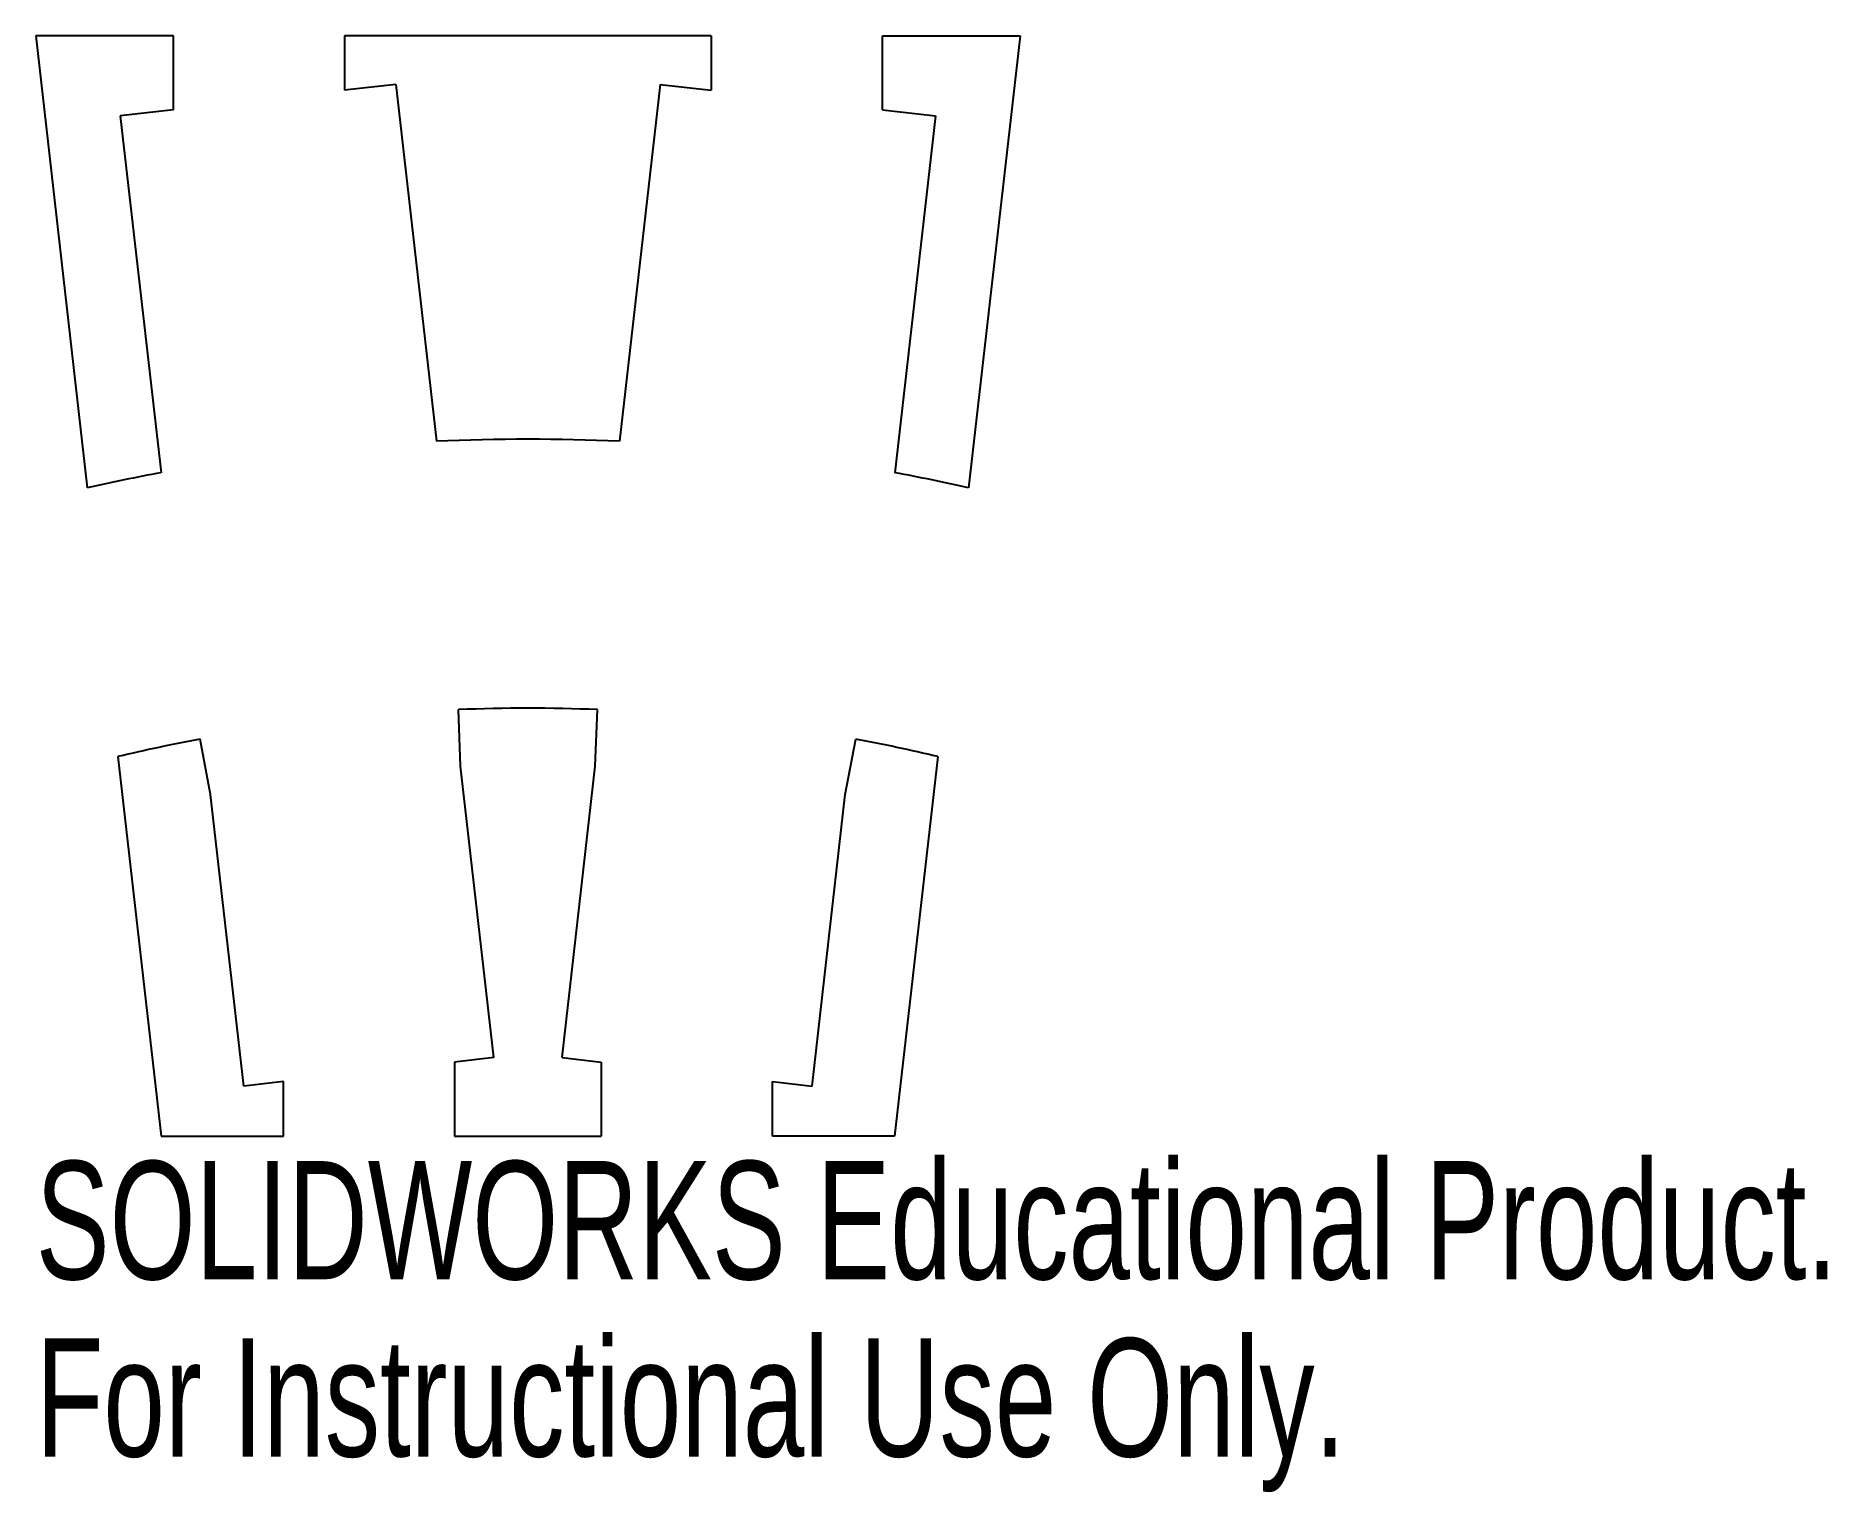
# Model space of a CAD drawing. Header units: millimetres. Extents: x -20.1 to 53.1, y 39.9 to 99.5.
import ezdxf

# ---------------------------------------------------------------- set-up
doc = ezdxf.new("R2010")
doc.units = ezdxf.units.MM
doc.styles.add('SLDTEXTSTYLE0', font='TXT', dxfattribs={"width": 0.7})

msp = doc.modelspace()

# ---------------------------------------------------------------- linework, layer by layer
at = {"color": 7, "linetype": 'Continuous', "lineweight": 25}
for p, q in [((-14.5, 99.5), (-20.127, 99.5)), ((-20.127, 99.5), (-18.022, 81.02)), ((-14.5, 96.479), (-14.5, 99.5)), ((-7.5, 99.5), (-7.5, 97.276)), ((7.5, 99.5), (-7.5, 99.5)), ((7.5, 99.5), (7.5, 97.276)), ((14.5, 96.479), (14.5, 99.5)), ((14.5, 99.5), (20.127, 99.5)), ((20.127, 99.5), (18.022, 81.02)), ((-5.404, 97.515), (-7.5, 97.276)), ((-5.404, 97.515), (-3.74, 82.916)), ((5.404, 97.515), (3.74, 82.916)), ((5.404, 97.515), (7.5, 97.276)), ((-14.5, 96.479), (-16.671, 96.231)), ((-16.671, 96.231), (-15.007, 81.632)), ((14.5, 96.479), (16.671, 96.231)), ((16.671, 96.231), (15.007, 81.632)), ((-2.756, 69.636), (-2.845, 71.944)), ((2.756, 69.636), (2.845, 71.944)), ((-12.98, 68.471), (-13.412, 70.74)), ((12.98, 68.471), (13.412, 70.74)), ((-16.768, 70.02), (-15, 54.5)), ((-1.397, 57.713), (-2.756, 69.636)), ((1.397, 57.713), (2.756, 69.636)), ((16.768, 70.02), (15, 54.5)), ((-11.621, 56.548), (-12.98, 68.471)), ((11.621, 56.548), (12.98, 68.471)), ((-1.397, 57.713), (-3, 57.53)), ((-3, 57.53), (-3, 54.5)), ((1.397, 57.713), (3, 57.53)), ((3, 57.53), (3, 54.5)), ((-10, 56.733), (-11.621, 56.548)), ((-10, 54.5), (-10, 56.733)), ((10, 54.5), (10, 56.733)), ((10, 56.733), (11.621, 56.548)), ((-15, 54.5), (-10, 54.5)), ((-3, 54.5), (3, 54.5)), ((15, 54.5), (10, 54.5))]:
    msp.add_line(p, q, dxfattribs=at)
for radius, start, end in [(83, 87.41711, 92.58289), (83, 100.41711, 102.54036), (83, 77.45964, 79.58289), (72, 87.73559, 92.26441), (72, 100.73559, 103.46746), (72, 76.53254, 79.26441)]:
    msp.add_arc((0, 0), radius, start, end, dxfattribs=at)

# ---------------------------------------------------------------- texts
at = {"color": 7, "linetype": 'Continuous', "char_height": 4.83362, "attachment_point": 1, "style": 'SLDTEXTSTYLE0'}
for s, insert in [('SOLIDWORKS Educational Product.', (-20.127, 53.48)), ('For Instructional Use Only.', (-20.127, 46.23))]:
    msp.add_mtext(s, dxfattribs=dict(at, insert=insert))

doc.saveas('drawing.dxf')
